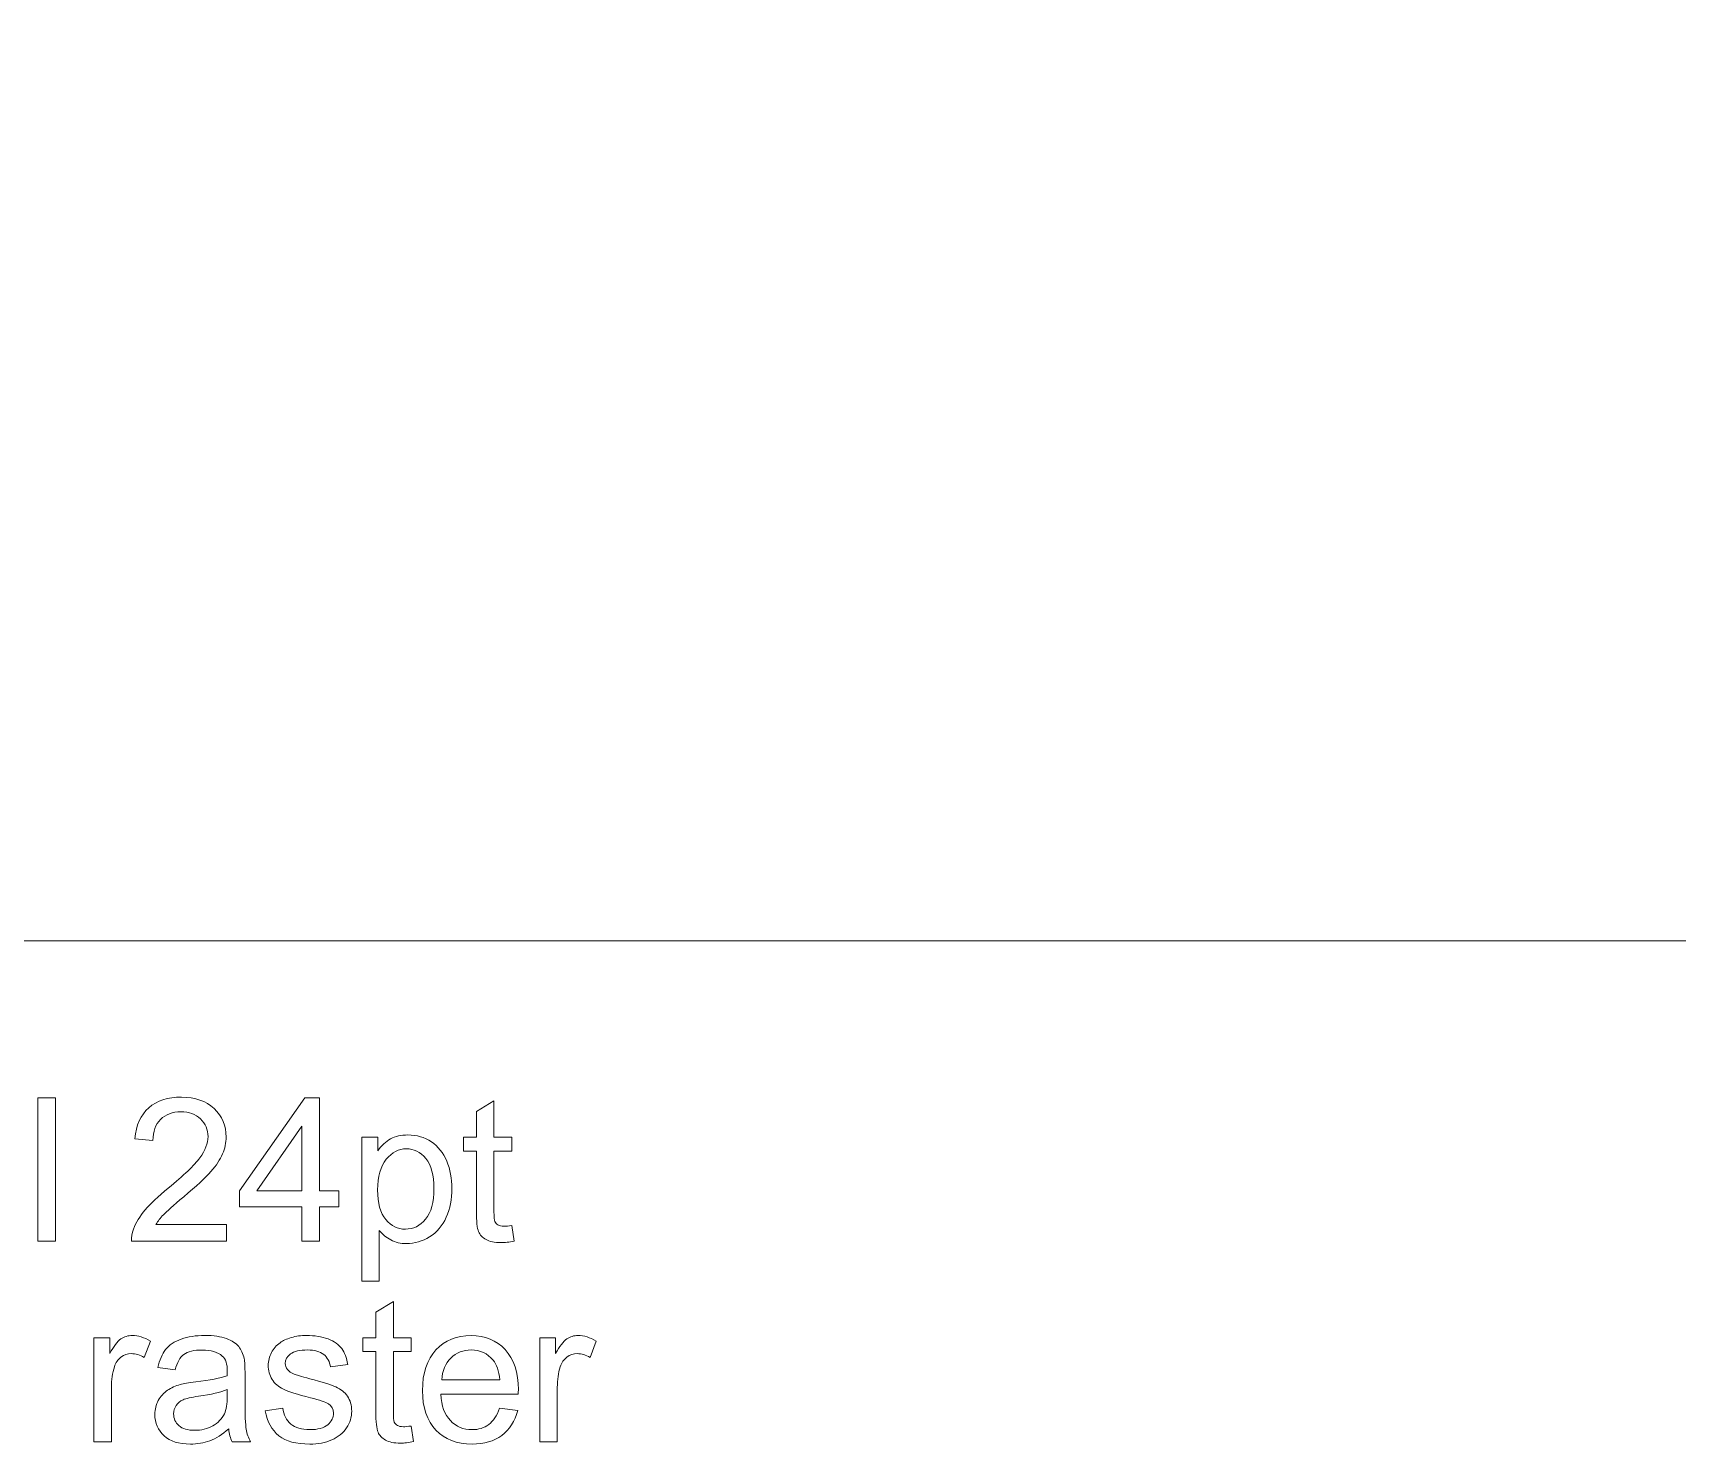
# Model space of a CAD drawing. Header units: millimetres. Extents: x -386 to 231, y -1182 to 269.
# Drawn here: x -92.9 to -23.4, y -51.9 to 7.7 of the extents above; entities that cross this region are included whole.
import ezdxf

# ---------------------------------------------------------------- set-up
doc = ezdxf.new("R2010")
doc.units = ezdxf.units.MM
doc.header["$MEASUREMENT"] = 0
doc.layers.add('3MM_POLY_SHELL', color=7, linetype='Continuous')

msp = doc.modelspace()

# ---------------------------------------------------------------- linework, layer by layer
at = {"layer": '3MM_POLY_SHELL', "color": 250, "lineweight": 9}
msp.add_open_spline([(129.5705, 244.3883), (129.5705, 244.3883), (129.5705, 85.1493), (129.5705, 85.1493), (129.5705, 85.1493), (129.5705, 74.8907), (126.4151, 64.8803), (120.5321, 56.4761), (120.5321, 56.4761), (120.5321, 56.4761), (74.4994, -9.285), (74.4994, -9.285), (74.4994, -9.285), (65.1429, -22.6513), (49.8534, -30.6119), (33.5378, -30.6119), (33.5378, -30.6119), (33.5378, -30.6119), (-120.4295, -30.6119), (-120.4295, -30.6119), (-120.4295, -30.6119), (-120.4295, -30.6119), (-274.3967, -30.6119), (-274.3967, -30.6119), (-274.3967, -30.6119), (-290.7124, -30.6119), (-306.0018, -22.6513), (-315.3583, -9.285), (-315.3583, -9.285), (-315.3583, -9.285), (-361.3911, 56.4761), (-361.3911, 56.4761), (-361.3911, 56.4761), (-367.274, 64.8803), (-370.4295, 74.8907), (-370.4295, 85.1493), (-370.4295, 85.1493), (-370.4295, 85.1493), (-370.4295, 244.3881), (-370.4295, 244.3881), (-370.4295, 244.3881), (-370.4295, 251.0186), (-367.7955, 257.3774), (-363.1071, 262.0658), (-363.1071, 262.0658), (-358.4187, 266.7542), (-352.0599, 269.3881), (-345.4295, 269.3881), (-345.4295, 269.3881), (-345.4295, 269.3881), (-340.9246, 269.3881), (-340.9246, 269.3881), (-340.9246, 269.3881), (-329.0075, 269.3881), (-318.7472, 260.9767), (-316.41, 249.2911), (-316.41, 249.2911), (-316.41, 249.2911), (-304.6611, 190.5464), (-304.6611, 190.5464), (-304.6611, 190.5464), (-301.9604, 177.0428), (-293.8098, 165.2509), (-282.132, 157.9522), (-282.132, 157.9522), (-282.132, 157.9522), (-220.4295, 119.3881), (-220.4295, 119.3881), (-220.4295, 119.3881), (-220.4295, 119.3881), (-20.4295, 119.3881), (-20.4295, 119.3881), (-20.4295, 119.3881), (-20.4295, 119.3881), (41.2731, 157.9522), (41.2731, 157.9522), (41.2731, 157.9522), (52.9509, 165.2509), (61.1015, 177.0428), (63.8022, 190.5464), (63.8022, 190.5464), (63.8022, 190.5464), (75.5511, 249.2911), (75.5511, 249.2911), (75.5511, 249.2911), (77.8882, 260.9767), (88.1486, 269.3881), (100.0656, 269.3881), (100.0656, 269.3881), (100.0656, 269.3881), (104.5705, 269.3881), (104.5705, 269.3881), (104.5705, 269.3881), (118.3776, 269.3881), (129.5705, 258.1953), (129.5705, 244.3883)], degree=3, knots=[0, 0, 0, 0, 0.04, 0.04, 0.04, 0.04, 0.08, 0.08, 0.08, 0.08, 0.12, 0.12, 0.12, 0.12, 0.16, 0.16, 0.16, 0.16, 0.2, 0.2, 0.2, 0.2, 0.24, 0.24, 0.24, 0.24, 0.28, 0.28, 0.28, 0.28, 0.32, 0.32, 0.32, 0.32, 0.36, 0.36, 0.36, 0.36, 0.4, 0.4, 0.4, 0.4, 0.44, 0.44, 0.44, 0.44, 0.48, 0.48, 0.48, 0.48, 0.52, 0.52, 0.52, 0.52, 0.56, 0.56, 0.56, 0.56, 0.6, 0.6, 0.6, 0.6, 0.64, 0.64, 0.64, 0.64, 0.68, 0.68, 0.68, 0.68, 0.72, 0.72, 0.72, 0.72, 0.76, 0.76, 0.76, 0.76, 0.8, 0.8, 0.8, 0.8, 0.84, 0.84, 0.84, 0.84, 0.88, 0.88, 0.88, 0.88, 0.92, 0.92, 0.92, 0.92, 1, 1, 1, 1], dxfattribs=at)
at = {"layer": '3MM_POLY_SHELL', "color": 140, "lineweight": 9}
for points, knots in [([(-92.6433, -43.3021), (-92.6433, -43.3021), (-92.6433, -37.2414), (-92.6433, -37.2414), (-92.6433, -37.2414), (-92.6433, -37.2414), (-91.8997, -37.2414), (-91.8997, -37.2414), (-91.8997, -37.2414), (-91.8997, -37.2414), (-91.8997, -43.3021), (-91.8997, -43.3021), (-91.8997, -43.3021), (-91.8997, -43.3021), (-92.6433, -43.3021), (-92.6433, -43.3021)], [0, 0, 0, 0, 0.2, 0.2, 0.2, 0.2, 0.4, 0.4, 0.4, 0.4, 0.6, 0.6, 0.6, 0.6, 1, 1, 1, 1]), ([(-84.6889, -42.5867), (-84.6889, -42.5867), (-84.6889, -43.3021), (-84.6889, -43.3021), (-84.6889, -43.3021), (-84.6889, -43.3021), (-88.6951, -43.3021), (-88.6951, -43.3021), (-88.6951, -43.3021), (-88.7007, -43.1229), (-88.6725, -42.9507), (-88.609, -42.7856), (-88.609, -42.7856), (-88.5074, -42.5119), (-88.3437, -42.2438), (-88.1193, -41.9785), (-88.1193, -41.9785), (-87.8936, -41.7146), (-87.569, -41.4084), (-87.1457, -41.0612), (-87.1457, -41.0612), (-86.4867, -40.5208), (-86.0408, -40.0932), (-85.8093, -39.7771), (-85.8093, -39.7771), (-85.5779, -39.4625), (-85.4622, -39.1633), (-85.4622, -38.8825), (-85.4622, -38.8825), (-85.4622, -38.5876), (-85.568, -38.3392), (-85.7783, -38.136), (-85.7783, -38.136), (-85.99, -37.9342), (-86.2651, -37.8326), (-86.6038, -37.8326), (-86.6038, -37.8326), (-86.9622, -37.8326), (-87.2487, -37.9399), (-87.4632, -38.1558), (-87.4632, -38.1558), (-87.6791, -38.3702), (-87.7877, -38.668), (-87.7906, -39.0476), (-87.7906, -39.0476), (-87.7906, -39.0476), (-88.5554, -38.97), (-88.5554, -38.97), (-88.5554, -38.97), (-88.5032, -38.3985), (-88.3056, -37.9638), (-87.9641, -37.6647), (-87.9641, -37.6647), (-87.6226, -37.3655), (-87.1626, -37.216), (-86.5869, -37.216), (-86.5869, -37.216), (-86.0055, -37.216), (-85.5455, -37.3782), (-85.2068, -37.7), (-85.2068, -37.7), (-84.8667, -38.0231), (-84.6974, -38.4225), (-84.6974, -38.8994), (-84.6974, -38.8994), (-84.6974, -39.1421), (-84.7468, -39.3806), (-84.847, -39.6149), (-84.847, -39.6149), (-84.9457, -39.8491), (-85.1108, -40.096), (-85.3409, -40.3543), (-85.3409, -40.3543), (-85.5709, -40.6139), (-85.9533, -40.9695), (-86.4881, -41.4211), (-86.4881, -41.4211), (-86.934, -41.7964), (-87.2205, -42.0504), (-87.3475, -42.1845), (-87.3475, -42.1845), (-87.4745, -42.3171), (-87.5789, -42.4512), (-87.6621, -42.5867), (-87.6621, -42.5867), (-87.6621, -42.5867), (-84.6889, -42.5867), (-84.6889, -42.5867)], [0, 0, 0, 0, 0.0434783, 0.0434783, 0.0434783, 0.0434783, 0.0869565, 0.0869565, 0.0869565, 0.0869565, 0.1304348, 0.1304348, 0.1304348, 0.1304348, 0.173913, 0.173913, 0.173913, 0.173913, 0.2173913, 0.2173913, 0.2173913, 0.2173913, 0.2608696, 0.2608696, 0.2608696, 0.2608696, 0.3043478, 0.3043478, 0.3043478, 0.3043478, 0.3478261, 0.3478261, 0.3478261, 0.3478261, 0.3913043, 0.3913043, 0.3913043, 0.3913043, 0.4347826, 0.4347826, 0.4347826, 0.4347826, 0.4782609, 0.4782609, 0.4782609, 0.4782609, 0.5217391, 0.5217391, 0.5217391, 0.5217391, 0.5652174, 0.5652174, 0.5652174, 0.5652174, 0.6086957, 0.6086957, 0.6086957, 0.6086957, 0.6521739, 0.6521739, 0.6521739, 0.6521739, 0.6956522, 0.6956522, 0.6956522, 0.6956522, 0.7391304, 0.7391304, 0.7391304, 0.7391304, 0.7826087, 0.7826087, 0.7826087, 0.7826087, 0.826087, 0.826087, 0.826087, 0.826087, 0.8695652, 0.8695652, 0.8695652, 0.8695652, 0.9130435, 0.9130435, 0.9130435, 0.9130435, 1, 1, 1, 1]), ([(-81.5068, -43.3021), (-81.5068, -43.3021), (-81.5068, -41.8515), (-81.5068, -41.8515), (-81.5068, -41.8515), (-81.5068, -41.8515), (-84.1358, -41.8515), (-84.1358, -41.8515), (-84.1358, -41.8515), (-84.1358, -41.8515), (-84.1358, -41.1685), (-84.1358, -41.1685), (-84.1358, -41.1685), (-84.1358, -41.1685), (-81.37, -37.2414), (-81.37, -37.2414), (-81.37, -37.2414), (-81.37, -37.2414), (-80.7618, -37.2414), (-80.7618, -37.2414), (-80.7618, -37.2414), (-80.7618, -37.2414), (-80.7618, -41.1685), (-80.7618, -41.1685), (-80.7618, -41.1685), (-80.7618, -41.1685), (-79.9433, -41.1685), (-79.9433, -41.1685), (-79.9433, -41.1685), (-79.9433, -41.1685), (-79.9433, -41.8515), (-79.9433, -41.8515), (-79.9433, -41.8515), (-79.9433, -41.8515), (-80.7618, -41.8515), (-80.7618, -41.8515), (-80.7618, -41.8515), (-80.7618, -41.8515), (-80.7618, -43.3021), (-80.7618, -43.3021), (-80.7618, -43.3021), (-80.7618, -43.3021), (-81.5068, -43.3021), (-81.5068, -43.3021)], [0, 0, 0, 0, 0.0833333, 0.0833333, 0.0833333, 0.0833333, 0.1666667, 0.1666667, 0.1666667, 0.1666667, 0.25, 0.25, 0.25, 0.25, 0.3333333, 0.3333333, 0.3333333, 0.3333333, 0.4166667, 0.4166667, 0.4166667, 0.4166667, 0.5, 0.5, 0.5, 0.5, 0.5833333, 0.5833333, 0.5833333, 0.5833333, 0.6666667, 0.6666667, 0.6666667, 0.6666667, 0.75, 0.75, 0.75, 0.75, 0.8333333, 0.8333333, 0.8333333, 0.8333333, 1, 1, 1, 1]), ([(-72.6422, -42.6361), (-72.6422, -42.6361), (-72.535, -43.2936), (-72.535, -43.2936), (-72.535, -43.2936), (-72.7438, -43.3374), (-72.9315, -43.36), (-73.0966, -43.36), (-73.0966, -43.36), (-73.3675, -43.36), (-73.5764, -43.3176), (-73.7259, -43.2315), (-73.7259, -43.2315), (-73.8741, -43.1469), (-73.9785, -43.034), (-74.0392, -42.8943), (-74.0392, -42.8943), (-74.0999, -42.756), (-74.1309, -42.4625), (-74.1309, -42.0166), (-74.1309, -42.0166), (-74.1309, -42.0166), (-74.1309, -39.4907), (-74.1309, -39.4907), (-74.1309, -39.4907), (-74.1309, -39.4907), (-74.677, -39.4907), (-74.677, -39.4907), (-74.677, -39.4907), (-74.677, -39.4907), (-74.677, -38.9121), (-74.677, -38.9121), (-74.677, -38.9121), (-74.677, -38.9121), (-74.1309, -38.9121), (-74.1309, -38.9121), (-74.1309, -38.9121), (-74.1309, -38.9121), (-74.1309, -37.8241), (-74.1309, -37.8241), (-74.1309, -37.8241), (-74.1309, -37.8241), (-73.3901, -37.3782), (-73.3901, -37.3782), (-73.3901, -37.3782), (-73.3901, -37.3782), (-73.3901, -38.9121), (-73.3901, -38.9121), (-73.3901, -38.9121), (-73.3901, -38.9121), (-72.6422, -38.9121), (-72.6422, -38.9121), (-72.6422, -38.9121), (-72.6422, -38.9121), (-72.6422, -39.4907), (-72.6422, -39.4907), (-72.6422, -39.4907), (-72.6422, -39.4907), (-73.3901, -39.4907), (-73.3901, -39.4907), (-73.3901, -39.4907), (-73.3901, -39.4907), (-73.3901, -42.0575), (-73.3901, -42.0575), (-73.3901, -42.0575), (-73.3901, -42.2706), (-73.3774, -42.406), (-73.352, -42.4667), (-73.352, -42.4667), (-73.3252, -42.5274), (-73.2828, -42.5754), (-73.2236, -42.6121), (-73.2236, -42.6121), (-73.1643, -42.6473), (-73.0796, -42.6657), (-72.9696, -42.6657), (-72.9696, -42.6657), (-72.8863, -42.6657), (-72.7777, -42.6558), (-72.6422, -42.6361)], [0, 0, 0, 0, 0.047619, 0.047619, 0.047619, 0.047619, 0.0952381, 0.0952381, 0.0952381, 0.0952381, 0.1428571, 0.1428571, 0.1428571, 0.1428571, 0.1904762, 0.1904762, 0.1904762, 0.1904762, 0.2380952, 0.2380952, 0.2380952, 0.2380952, 0.2857143, 0.2857143, 0.2857143, 0.2857143, 0.3333333, 0.3333333, 0.3333333, 0.3333333, 0.3809524, 0.3809524, 0.3809524, 0.3809524, 0.4285714, 0.4285714, 0.4285714, 0.4285714, 0.4761905, 0.4761905, 0.4761905, 0.4761905, 0.5238095, 0.5238095, 0.5238095, 0.5238095, 0.5714286, 0.5714286, 0.5714286, 0.5714286, 0.6190476, 0.6190476, 0.6190476, 0.6190476, 0.6666667, 0.6666667, 0.6666667, 0.6666667, 0.7142857, 0.7142857, 0.7142857, 0.7142857, 0.7619048, 0.7619048, 0.7619048, 0.7619048, 0.8095238, 0.8095238, 0.8095238, 0.8095238, 0.8571429, 0.8571429, 0.8571429, 0.8571429, 0.9047619, 0.9047619, 0.9047619, 0.9047619, 1, 1, 1, 1]), ([(-81.5068, -41.1685), (-81.5068, -41.1685), (-81.5068, -38.4366), (-81.5068, -38.4366), (-81.5068, -38.4366), (-81.5068, -38.4366), (-83.4034, -41.1685), (-83.4034, -41.1685), (-83.4034, -41.1685), (-83.4034, -41.1685), (-81.5068, -41.1685), (-81.5068, -41.1685)], [0, 0, 0, 0, 0.25, 0.25, 0.25, 0.25, 0.5, 0.5, 0.5, 0.5, 1, 1, 1, 1]), ([(-78.9753, -44.9842), (-78.9753, -44.9842), (-78.9753, -38.9121), (-78.9753, -38.9121), (-78.9753, -38.9121), (-78.9753, -38.9121), (-78.298, -38.9121), (-78.298, -38.9121), (-78.298, -38.9121), (-78.298, -38.9121), (-78.298, -39.4822), (-78.298, -39.4822), (-78.298, -39.4822), (-78.1385, -39.2593), (-77.9579, -39.0913), (-77.7561, -38.9798), (-77.7561, -38.9798), (-77.5557, -38.8684), (-77.3116, -38.8119), (-77.0251, -38.8119), (-77.0251, -38.8119), (-76.6498, -38.8119), (-76.3196, -38.9093), (-76.0331, -39.1012), (-76.0331, -39.1012), (-75.7453, -39.2945), (-75.5294, -39.5669), (-75.384, -39.9182), (-75.384, -39.9182), (-75.2372, -40.2696), (-75.1639, -40.6548), (-75.1639, -41.0739), (-75.1639, -41.0739), (-75.1639, -41.5227), (-75.2443, -41.9277), (-75.4066, -42.2875), (-75.4066, -42.2875), (-75.5675, -42.6473), (-75.8017, -42.9225), (-76.1093, -43.1144), (-76.1093, -43.1144), (-76.4169, -43.3049), (-76.7401, -43.4009), (-77.0788, -43.4009), (-77.0788, -43.4009), (-77.3271, -43.4009), (-77.5487, -43.3487), (-77.7462, -43.2442), (-77.7462, -43.2442), (-77.9438, -43.1398), (-78.1046, -43.0072), (-78.2316, -42.8477), (-78.2316, -42.8477), (-78.2316, -42.8477), (-78.2316, -44.9842), (-78.2316, -44.9842), (-78.2316, -44.9842), (-78.2316, -44.9842), (-78.9753, -44.9842), (-78.9753, -44.9842)], [0, 0, 0, 0, 0.0625, 0.0625, 0.0625, 0.0625, 0.125, 0.125, 0.125, 0.125, 0.1875, 0.1875, 0.1875, 0.1875, 0.25, 0.25, 0.25, 0.25, 0.3125, 0.3125, 0.3125, 0.3125, 0.375, 0.375, 0.375, 0.375, 0.4375, 0.4375, 0.4375, 0.4375, 0.5, 0.5, 0.5, 0.5, 0.5625, 0.5625, 0.5625, 0.5625, 0.625, 0.625, 0.625, 0.625, 0.6875, 0.6875, 0.6875, 0.6875, 0.75, 0.75, 0.75, 0.75, 0.8125, 0.8125, 0.8125, 0.8125, 0.875, 0.875, 0.875, 0.875, 1, 1, 1, 1]), ([(-78.3022, -41.1318), (-78.3022, -41.6962), (-78.1879, -42.1139), (-77.9593, -42.3849), (-77.9593, -42.3849), (-77.7307, -42.6544), (-77.4527, -42.7899), (-77.1281, -42.7899), (-77.1281, -42.7899), (-76.7979, -42.7899), (-76.5143, -42.6502), (-76.2787, -42.3694), (-76.2787, -42.3694), (-76.043, -42.09), (-75.9245, -41.6567), (-75.9245, -41.0697), (-75.9245, -41.0697), (-75.9245, -40.5095), (-76.0402, -40.0918), (-76.2702, -39.8124), (-76.2702, -39.8124), (-76.5002, -39.5344), (-76.7754, -39.3947), (-77.0943, -39.3947), (-77.0943, -39.3947), (-77.4118, -39.3947), (-77.6926, -39.5429), (-77.9367, -39.8392), (-77.9367, -39.8392), (-78.1808, -40.1356), (-78.3022, -40.5674), (-78.3022, -41.1318)], [0, 0, 0, 0, 0.1111111, 0.1111111, 0.1111111, 0.1111111, 0.2222222, 0.2222222, 0.2222222, 0.2222222, 0.3333333, 0.3333333, 0.3333333, 0.3333333, 0.4444444, 0.4444444, 0.4444444, 0.4444444, 0.5555556, 0.5555556, 0.5555556, 0.5555556, 0.6666667, 0.6666667, 0.6666667, 0.6666667, 0.7777778, 0.7777778, 0.7777778, 0.7777778, 1, 1, 1, 1]), ([(-76.8882, -51.1028), (-76.8882, -51.1028), (-76.781, -51.7603), (-76.781, -51.7603), (-76.781, -51.7603), (-76.9898, -51.8041), (-77.1775, -51.8267), (-77.3426, -51.8267), (-77.3426, -51.8267), (-77.6135, -51.8267), (-77.8224, -51.7843), (-77.9719, -51.6982), (-77.9719, -51.6982), (-78.1201, -51.6136), (-78.2245, -51.5007), (-78.2852, -51.361), (-78.2852, -51.361), (-78.3459, -51.2227), (-78.3769, -50.9292), (-78.3769, -50.4833), (-78.3769, -50.4833), (-78.3769, -50.4833), (-78.3769, -47.9574), (-78.3769, -47.9574), (-78.3769, -47.9574), (-78.3769, -47.9574), (-78.923, -47.9574), (-78.923, -47.9574), (-78.923, -47.9574), (-78.923, -47.9574), (-78.923, -47.3788), (-78.923, -47.3788), (-78.923, -47.3788), (-78.923, -47.3788), (-78.3769, -47.3788), (-78.3769, -47.3788), (-78.3769, -47.3788), (-78.3769, -47.3788), (-78.3769, -46.2908), (-78.3769, -46.2908), (-78.3769, -46.2908), (-78.3769, -46.2908), (-77.6361, -45.8449), (-77.6361, -45.8449), (-77.6361, -45.8449), (-77.6361, -45.8449), (-77.6361, -47.3788), (-77.6361, -47.3788), (-77.6361, -47.3788), (-77.6361, -47.3788), (-76.8882, -47.3788), (-76.8882, -47.3788), (-76.8882, -47.3788), (-76.8882, -47.3788), (-76.8882, -47.9574), (-76.8882, -47.9574), (-76.8882, -47.9574), (-76.8882, -47.9574), (-77.6361, -47.9574), (-77.6361, -47.9574), (-77.6361, -47.9574), (-77.6361, -47.9574), (-77.6361, -50.5242), (-77.6361, -50.5242), (-77.6361, -50.5242), (-77.6361, -50.7373), (-77.6234, -50.8727), (-77.598, -50.9334), (-77.598, -50.9334), (-77.5712, -50.9941), (-77.5288, -51.0421), (-77.4696, -51.0788), (-77.4696, -51.0788), (-77.4103, -51.114), (-77.3256, -51.1324), (-77.2156, -51.1324), (-77.2156, -51.1324), (-77.1323, -51.1324), (-77.0237, -51.1225), (-76.8882, -51.1028)], [0, 0, 0, 0, 0.047619, 0.047619, 0.047619, 0.047619, 0.0952381, 0.0952381, 0.0952381, 0.0952381, 0.1428571, 0.1428571, 0.1428571, 0.1428571, 0.1904762, 0.1904762, 0.1904762, 0.1904762, 0.2380952, 0.2380952, 0.2380952, 0.2380952, 0.2857143, 0.2857143, 0.2857143, 0.2857143, 0.3333333, 0.3333333, 0.3333333, 0.3333333, 0.3809524, 0.3809524, 0.3809524, 0.3809524, 0.4285714, 0.4285714, 0.4285714, 0.4285714, 0.4761905, 0.4761905, 0.4761905, 0.4761905, 0.5238095, 0.5238095, 0.5238095, 0.5238095, 0.5714286, 0.5714286, 0.5714286, 0.5714286, 0.6190476, 0.6190476, 0.6190476, 0.6190476, 0.6666667, 0.6666667, 0.6666667, 0.6666667, 0.7142857, 0.7142857, 0.7142857, 0.7142857, 0.7619048, 0.7619048, 0.7619048, 0.7619048, 0.8095238, 0.8095238, 0.8095238, 0.8095238, 0.8571429, 0.8571429, 0.8571429, 0.8571429, 0.9047619, 0.9047619, 0.9047619, 0.9047619, 1, 1, 1, 1]), ([(-90.2826, -51.7688), (-90.2826, -51.7688), (-90.2826, -47.3788), (-90.2826, -47.3788), (-90.2826, -47.3788), (-90.2826, -47.3788), (-89.6137, -47.3788), (-89.6137, -47.3788), (-89.6137, -47.3788), (-89.6137, -47.3788), (-89.6137, -48.0435), (-89.6137, -48.0435), (-89.6137, -48.0435), (-89.443, -47.733), (-89.2849, -47.527), (-89.1396, -47.4282), (-89.1396, -47.4282), (-88.9956, -47.3294), (-88.8362, -47.2786), (-88.6626, -47.2786), (-88.6626, -47.2786), (-88.4114, -47.2786), (-88.1574, -47.3591), (-87.8978, -47.5185), (-87.8978, -47.5185), (-87.8978, -47.5185), (-88.1546, -48.21), (-88.1546, -48.21), (-88.1546, -48.21), (-88.3352, -48.1013), (-88.5173, -48.0477), (-88.6993, -48.0477), (-88.6993, -48.0477), (-88.863, -48.0477), (-89.0083, -48.0971), (-89.1381, -48.1944), (-89.1381, -48.1944), (-89.268, -48.2932), (-89.3597, -48.4287), (-89.4147, -48.6023), (-89.4147, -48.6023), (-89.498, -48.8661), (-89.5389, -49.1554), (-89.5389, -49.4701), (-89.5389, -49.4701), (-89.5389, -49.4701), (-89.5389, -51.7688), (-89.5389, -51.7688), (-89.5389, -51.7688), (-89.5389, -51.7688), (-90.2826, -51.7688), (-90.2826, -51.7688)], [0, 0, 0, 0, 0.0714286, 0.0714286, 0.0714286, 0.0714286, 0.1428571, 0.1428571, 0.1428571, 0.1428571, 0.2142857, 0.2142857, 0.2142857, 0.2142857, 0.2857143, 0.2857143, 0.2857143, 0.2857143, 0.3571429, 0.3571429, 0.3571429, 0.3571429, 0.4285714, 0.4285714, 0.4285714, 0.4285714, 0.5, 0.5, 0.5, 0.5, 0.5714286, 0.5714286, 0.5714286, 0.5714286, 0.6428571, 0.6428571, 0.6428571, 0.6428571, 0.7142857, 0.7142857, 0.7142857, 0.7142857, 0.7857143, 0.7857143, 0.7857143, 0.7857143, 0.8571429, 0.8571429, 0.8571429, 0.8571429, 1, 1, 1, 1]), ([(-84.5901, -51.2269), (-84.8667, -51.4612), (-85.132, -51.6263), (-85.386, -51.7236), (-85.386, -51.7236), (-85.6414, -51.8196), (-85.9152, -51.8676), (-86.2073, -51.8676), (-86.2073, -51.8676), (-86.6899, -51.8676), (-87.0596, -51.7505), (-87.3192, -51.5148), (-87.3192, -51.5148), (-87.5775, -51.2791), (-87.7073, -50.9772), (-87.7073, -50.6117), (-87.7073, -50.6117), (-87.7073, -50.3958), (-87.6593, -50.1996), (-87.5605, -50.0218), (-87.5605, -50.0218), (-87.4632, -49.844), (-87.3348, -49.7015), (-87.1767, -49.5943), (-87.1767, -49.5943), (-87.0173, -49.487), (-86.8395, -49.4052), (-86.6405, -49.3501), (-86.6405, -49.3501), (-86.4951, -49.312), (-86.275, -49.2739), (-85.9801, -49.2387), (-85.9801, -49.2387), (-85.3789, -49.1667), (-84.9359, -49.082), (-84.6522, -48.9818), (-84.6522, -48.9818), (-84.6494, -48.8802), (-84.648, -48.8153), (-84.648, -48.7885), (-84.648, -48.7885), (-84.648, -48.4851), (-84.7185, -48.2706), (-84.8597, -48.1479), (-84.8597, -48.1479), (-85.0487, -47.9785), (-85.3324, -47.8953), (-85.7063, -47.8953), (-85.7063, -47.8953), (-86.0563, -47.8953), (-86.3145, -47.956), (-86.4824, -48.0787), (-86.4824, -48.0787), (-86.649, -48.2015), (-86.7717, -48.4188), (-86.8522, -48.7307), (-86.8522, -48.7307), (-86.8522, -48.7307), (-87.5789, -48.6305), (-87.5789, -48.6305), (-87.5789, -48.6305), (-87.5126, -48.32), (-87.4039, -48.0674), (-87.2529, -47.8769), (-87.2529, -47.8769), (-87.1019, -47.685), (-86.8818, -47.5369), (-86.5953, -47.4338), (-86.5953, -47.4338), (-86.3089, -47.3308), (-85.9773, -47.2786), (-85.5991, -47.2786), (-85.5991, -47.2786), (-85.2237, -47.2786), (-84.9203, -47.3238), (-84.6861, -47.4113), (-84.6861, -47.4113), (-84.4518, -47.5002), (-84.2797, -47.6102), (-84.1682, -47.7443), (-84.1682, -47.7443), (-84.0581, -47.8784), (-83.9819, -48.0463), (-83.9368, -48.2509), (-83.9368, -48.2509), (-83.9128, -48.3779), (-83.9001, -48.6065), (-83.9001, -48.9367), (-83.9001, -48.9367), (-83.9001, -48.9367), (-83.9001, -49.9287), (-83.9001, -49.9287), (-83.9001, -49.9287), (-83.9001, -50.6216), (-83.8846, -51.059), (-83.8521, -51.241), (-83.8521, -51.241), (-83.8211, -51.4245), (-83.7576, -51.6009), (-83.6644, -51.7688), (-83.6644, -51.7688), (-83.6644, -51.7688), (-84.442, -51.7688), (-84.442, -51.7688), (-84.442, -51.7688), (-84.5182, -51.615), (-84.569, -51.4344), (-84.5901, -51.2269)], [0, 0, 0, 0, 0.0357143, 0.0357143, 0.0357143, 0.0357143, 0.0714286, 0.0714286, 0.0714286, 0.0714286, 0.1071429, 0.1071429, 0.1071429, 0.1071429, 0.1428571, 0.1428571, 0.1428571, 0.1428571, 0.1785714, 0.1785714, 0.1785714, 0.1785714, 0.2142857, 0.2142857, 0.2142857, 0.2142857, 0.25, 0.25, 0.25, 0.25, 0.2857143, 0.2857143, 0.2857143, 0.2857143, 0.3214286, 0.3214286, 0.3214286, 0.3214286, 0.3571429, 0.3571429, 0.3571429, 0.3571429, 0.3928571, 0.3928571, 0.3928571, 0.3928571, 0.4285714, 0.4285714, 0.4285714, 0.4285714, 0.4642857, 0.4642857, 0.4642857, 0.4642857, 0.5, 0.5, 0.5, 0.5, 0.5357143, 0.5357143, 0.5357143, 0.5357143, 0.5714286, 0.5714286, 0.5714286, 0.5714286, 0.6071429, 0.6071429, 0.6071429, 0.6071429, 0.6428571, 0.6428571, 0.6428571, 0.6428571, 0.6785714, 0.6785714, 0.6785714, 0.6785714, 0.7142857, 0.7142857, 0.7142857, 0.7142857, 0.75, 0.75, 0.75, 0.75, 0.7857143, 0.7857143, 0.7857143, 0.7857143, 0.8214286, 0.8214286, 0.8214286, 0.8214286, 0.8571429, 0.8571429, 0.8571429, 0.8571429, 0.8928571, 0.8928571, 0.8928571, 0.8928571, 0.9285714, 0.9285714, 0.9285714, 0.9285714, 1, 1, 1, 1]), ([(-83.0435, -50.4579), (-83.0435, -50.4579), (-82.3084, -50.3422), (-82.3084, -50.3422), (-82.3084, -50.3422), (-82.2674, -50.6371), (-82.1517, -50.8629), (-81.9626, -51.0209), (-81.9626, -51.0209), (-81.7749, -51.1775), (-81.5111, -51.2566), (-81.171, -51.2566), (-81.171, -51.2566), (-80.8295, -51.2566), (-80.5755, -51.186), (-80.4104, -51.0477), (-80.4104, -51.0477), (-80.2453, -50.908), (-80.162, -50.7443), (-80.162, -50.5581), (-80.162, -50.5581), (-80.162, -50.3887), (-80.2354, -50.2575), (-80.3822, -50.1601), (-80.3822, -50.1601), (-80.4838, -50.0938), (-80.7378, -50.0105), (-81.1428, -49.9089), (-81.1428, -49.9089), (-81.6875, -49.7707), (-82.0671, -49.6521), (-82.2773, -49.5505), (-82.2773, -49.5505), (-82.4876, -49.4503), (-82.6484, -49.3106), (-82.7571, -49.1328), (-82.7571, -49.1328), (-82.8657, -48.955), (-82.9208, -48.7589), (-82.9208, -48.5444), (-82.9208, -48.5444), (-82.9208, -48.3483), (-82.8756, -48.1676), (-82.7853, -48.0011), (-82.7853, -48.0011), (-82.6964, -47.8332), (-82.5736, -47.6949), (-82.4198, -47.5848), (-82.4198, -47.5848), (-82.3041, -47.5002), (-82.1461, -47.4268), (-81.9471, -47.3675), (-81.9471, -47.3675), (-81.7467, -47.3083), (-81.5322, -47.2786), (-81.3036, -47.2786), (-81.3036, -47.2786), (-80.9593, -47.2786), (-80.6573, -47.3294), (-80.3963, -47.4282), (-80.3963, -47.4282), (-80.1352, -47.527), (-79.9433, -47.661), (-79.8191, -47.8304), (-79.8191, -47.8304), (-79.695, -48.0011), (-79.6103, -48.2269), (-79.5637, -48.5105), (-79.5637, -48.5105), (-79.5637, -48.5105), (-80.2905, -48.6107), (-80.2905, -48.6107), (-80.2905, -48.6107), (-80.3243, -48.3849), (-80.4203, -48.2086), (-80.5783, -48.0816), (-80.5783, -48.0816), (-80.7364, -47.9546), (-80.9607, -47.8911), (-81.25, -47.8911), (-81.25, -47.8911), (-81.5915, -47.8911), (-81.8356, -47.9475), (-81.981, -48.0604), (-81.981, -48.0604), (-82.1277, -48.1733), (-82.2011, -48.3059), (-82.2011, -48.4569), (-82.2011, -48.4569), (-82.2011, -48.5543), (-82.1701, -48.6404), (-82.1094, -48.718), (-82.1094, -48.718), (-82.0487, -48.7984), (-81.9542, -48.8633), (-81.8243, -48.9169), (-81.8243, -48.9169), (-81.7495, -48.9437), (-81.5308, -49.0072), (-81.1668, -49.106), (-81.1668, -49.106), (-80.6404, -49.2471), (-80.2735, -49.3614), (-80.0661, -49.4517), (-80.0661, -49.4517), (-79.8572, -49.5406), (-79.6936, -49.6719), (-79.575, -49.8426), (-79.575, -49.8426), (-79.4565, -50.0134), (-79.3972, -50.225), (-79.3972, -50.479), (-79.3972, -50.479), (-79.3972, -50.7274), (-79.4706, -50.9602), (-79.6145, -51.1804), (-79.6145, -51.1804), (-79.7599, -51.3991), (-79.9687, -51.5684), (-80.2411, -51.6884), (-80.2411, -51.6884), (-80.5134, -51.8083), (-80.8224, -51.8676), (-81.1668, -51.8676), (-81.1668, -51.8676), (-81.7383, -51.8676), (-82.1729, -51.749), (-82.472, -51.512), (-82.472, -51.512), (-82.7712, -51.2749), (-82.9617, -50.9235), (-83.0435, -50.4579)], [0, 0, 0, 0, 0.0294118, 0.0294118, 0.0294118, 0.0294118, 0.0588235, 0.0588235, 0.0588235, 0.0588235, 0.0882353, 0.0882353, 0.0882353, 0.0882353, 0.1176471, 0.1176471, 0.1176471, 0.1176471, 0.1470588, 0.1470588, 0.1470588, 0.1470588, 0.1764706, 0.1764706, 0.1764706, 0.1764706, 0.2058824, 0.2058824, 0.2058824, 0.2058824, 0.2352941, 0.2352941, 0.2352941, 0.2352941, 0.2647059, 0.2647059, 0.2647059, 0.2647059, 0.2941176, 0.2941176, 0.2941176, 0.2941176, 0.3235294, 0.3235294, 0.3235294, 0.3235294, 0.3529412, 0.3529412, 0.3529412, 0.3529412, 0.3823529, 0.3823529, 0.3823529, 0.3823529, 0.4117647, 0.4117647, 0.4117647, 0.4117647, 0.4411765, 0.4411765, 0.4411765, 0.4411765, 0.4705882, 0.4705882, 0.4705882, 0.4705882, 0.5, 0.5, 0.5, 0.5, 0.5294118, 0.5294118, 0.5294118, 0.5294118, 0.5588235, 0.5588235, 0.5588235, 0.5588235, 0.5882353, 0.5882353, 0.5882353, 0.5882353, 0.6176471, 0.6176471, 0.6176471, 0.6176471, 0.6470588, 0.6470588, 0.6470588, 0.6470588, 0.6764706, 0.6764706, 0.6764706, 0.6764706, 0.7058824, 0.7058824, 0.7058824, 0.7058824, 0.7352941, 0.7352941, 0.7352941, 0.7352941, 0.7647059, 0.7647059, 0.7647059, 0.7647059, 0.7941176, 0.7941176, 0.7941176, 0.7941176, 0.8235294, 0.8235294, 0.8235294, 0.8235294, 0.8529412, 0.8529412, 0.8529412, 0.8529412, 0.8823529, 0.8823529, 0.8823529, 0.8823529, 0.9117647, 0.9117647, 0.9117647, 0.9117647, 0.9411765, 0.9411765, 0.9411765, 0.9411765, 1, 1, 1, 1]), ([(-73.1558, -50.3549), (-73.1558, -50.3549), (-72.3868, -50.4494), (-72.3868, -50.4494), (-72.3868, -50.4494), (-72.5081, -50.8996), (-72.7325, -51.2481), (-73.0599, -51.4965), (-73.0599, -51.4965), (-73.3887, -51.7434), (-73.8078, -51.8676), (-74.3172, -51.8676), (-74.3172, -51.8676), (-74.9592, -51.8676), (-75.4687, -51.67), (-75.844, -51.2749), (-75.844, -51.2749), (-76.2208, -50.8798), (-76.4085, -50.3252), (-76.4085, -49.6112), (-76.4085, -49.6112), (-76.4085, -48.8718), (-76.218, -48.2989), (-75.8384, -47.8911), (-75.8384, -47.8911), (-75.4574, -47.4832), (-74.9649, -47.2786), (-74.3581, -47.2786), (-74.3581, -47.2786), (-73.7711, -47.2786), (-73.2913, -47.479), (-72.9202, -47.8784), (-72.9202, -47.8784), (-72.5476, -48.2777), (-72.3614, -48.8407), (-72.3614, -49.5646), (-72.3614, -49.5646), (-72.3614, -49.6098), (-72.3628, -49.6761), (-72.3656, -49.7636), (-72.3656, -49.7636), (-72.3656, -49.7636), (-75.6394, -49.7636), (-75.6394, -49.7636), (-75.6394, -49.7636), (-75.6126, -50.2462), (-75.4757, -50.6159), (-75.2302, -50.8713), (-75.2302, -50.8713), (-74.9846, -51.1282), (-74.6798, -51.2566), (-74.3129, -51.2566), (-74.3129, -51.2566), (-74.0406, -51.2566), (-73.8078, -51.1846), (-73.6144, -51.0407), (-73.6144, -51.0407), (-73.4211, -50.8981), (-73.2687, -50.6695), (-73.1558, -50.3549)], [0, 0, 0, 0, 0.0625, 0.0625, 0.0625, 0.0625, 0.125, 0.125, 0.125, 0.125, 0.1875, 0.1875, 0.1875, 0.1875, 0.25, 0.25, 0.25, 0.25, 0.3125, 0.3125, 0.3125, 0.3125, 0.375, 0.375, 0.375, 0.375, 0.4375, 0.4375, 0.4375, 0.4375, 0.5, 0.5, 0.5, 0.5, 0.5625, 0.5625, 0.5625, 0.5625, 0.625, 0.625, 0.625, 0.625, 0.6875, 0.6875, 0.6875, 0.6875, 0.75, 0.75, 0.75, 0.75, 0.8125, 0.8125, 0.8125, 0.8125, 0.875, 0.875, 0.875, 0.875, 1, 1, 1, 1]), ([(-75.5985, -49.1512), (-75.5985, -49.1512), (-73.1474, -49.1512), (-73.1474, -49.1512), (-73.1474, -49.1512), (-73.1798, -48.7829), (-73.2744, -48.5049), (-73.4282, -48.3214), (-73.4282, -48.3214), (-73.6652, -48.035), (-73.9729, -47.8911), (-74.3496, -47.8911), (-74.3496, -47.8911), (-74.6911, -47.8911), (-74.979, -48.0054), (-75.2118, -48.234), (-75.2118, -48.234), (-75.4447, -48.4626), (-75.5731, -48.7688), (-75.5985, -49.1512)], [0, 0, 0, 0, 0.1666667, 0.1666667, 0.1666667, 0.1666667, 0.3333333, 0.3333333, 0.3333333, 0.3333333, 0.5, 0.5, 0.5, 0.5, 0.6666667, 0.6666667, 0.6666667, 0.6666667, 1, 1, 1, 1]), ([(-71.4597, -51.7688), (-71.4597, -51.7688), (-71.4597, -47.3788), (-71.4597, -47.3788), (-71.4597, -47.3788), (-71.4597, -47.3788), (-70.7908, -47.3788), (-70.7908, -47.3788), (-70.7908, -47.3788), (-70.7908, -47.3788), (-70.7908, -48.0435), (-70.7908, -48.0435), (-70.7908, -48.0435), (-70.6201, -47.733), (-70.462, -47.527), (-70.3167, -47.4282), (-70.3167, -47.4282), (-70.1727, -47.3294), (-70.0133, -47.2786), (-69.8397, -47.2786), (-69.8397, -47.2786), (-69.5885, -47.2786), (-69.3345, -47.3591), (-69.0749, -47.5185), (-69.0749, -47.5185), (-69.0749, -47.5185), (-69.3317, -48.21), (-69.3317, -48.21), (-69.3317, -48.21), (-69.5123, -48.1013), (-69.6944, -48.0477), (-69.8764, -48.0477), (-69.8764, -48.0477), (-70.0401, -48.0477), (-70.1854, -48.0971), (-70.3152, -48.1944), (-70.3152, -48.1944), (-70.4451, -48.2932), (-70.5368, -48.4287), (-70.5918, -48.6023), (-70.5918, -48.6023), (-70.6751, -48.8661), (-70.716, -49.1554), (-70.716, -49.4701), (-70.716, -49.4701), (-70.716, -49.4701), (-70.716, -51.7688), (-70.716, -51.7688), (-70.716, -51.7688), (-70.716, -51.7688), (-71.4597, -51.7688), (-71.4597, -51.7688)], [0, 0, 0, 0, 0.0714286, 0.0714286, 0.0714286, 0.0714286, 0.1428571, 0.1428571, 0.1428571, 0.1428571, 0.2142857, 0.2142857, 0.2142857, 0.2142857, 0.2857143, 0.2857143, 0.2857143, 0.2857143, 0.3571429, 0.3571429, 0.3571429, 0.3571429, 0.4285714, 0.4285714, 0.4285714, 0.4285714, 0.5, 0.5, 0.5, 0.5, 0.5714286, 0.5714286, 0.5714286, 0.5714286, 0.6428571, 0.6428571, 0.6428571, 0.6428571, 0.7142857, 0.7142857, 0.7142857, 0.7142857, 0.7857143, 0.7857143, 0.7857143, 0.7857143, 0.8571429, 0.8571429, 0.8571429, 0.8571429, 1, 1, 1, 1]), ([(-84.6522, -49.5646), (-84.9232, -49.6761), (-85.3281, -49.7692), (-85.8672, -49.8469), (-85.8672, -49.8469), (-86.1734, -49.8906), (-86.3907, -49.94), (-86.5163, -49.995), (-86.5163, -49.995), (-86.6433, -50.0501), (-86.7421, -50.1305), (-86.8098, -50.2377), (-86.8098, -50.2377), (-86.879, -50.3436), (-86.9142, -50.4607), (-86.9142, -50.5905), (-86.9142, -50.5905), (-86.9142, -50.7895), (-86.838, -50.9546), (-86.6885, -51.0872), (-86.6885, -51.0872), (-86.5389, -51.2185), (-86.3187, -51.2848), (-86.0295, -51.2848), (-86.0295, -51.2848), (-85.743, -51.2848), (-85.4876, -51.2227), (-85.2646, -51.0971), (-85.2646, -51.0971), (-85.0417, -50.9715), (-84.8766, -50.7994), (-84.7722, -50.5821), (-84.7722, -50.5821), (-84.6917, -50.4141), (-84.6522, -50.1658), (-84.6522, -49.8384), (-84.6522, -49.8384), (-84.6522, -49.8384), (-84.6522, -49.5646), (-84.6522, -49.5646)], [0, 0, 0, 0, 0.0909091, 0.0909091, 0.0909091, 0.0909091, 0.1818182, 0.1818182, 0.1818182, 0.1818182, 0.2727273, 0.2727273, 0.2727273, 0.2727273, 0.3636364, 0.3636364, 0.3636364, 0.3636364, 0.4545455, 0.4545455, 0.4545455, 0.4545455, 0.5454545, 0.5454545, 0.5454545, 0.5454545, 0.6363636, 0.6363636, 0.6363636, 0.6363636, 0.7272727, 0.7272727, 0.7272727, 0.7272727, 0.8181818, 0.8181818, 0.8181818, 0.8181818, 1, 1, 1, 1])]:
    msp.add_open_spline(points, degree=3, knots=knots, dxfattribs=at)

doc.saveas('drawing.dxf')
